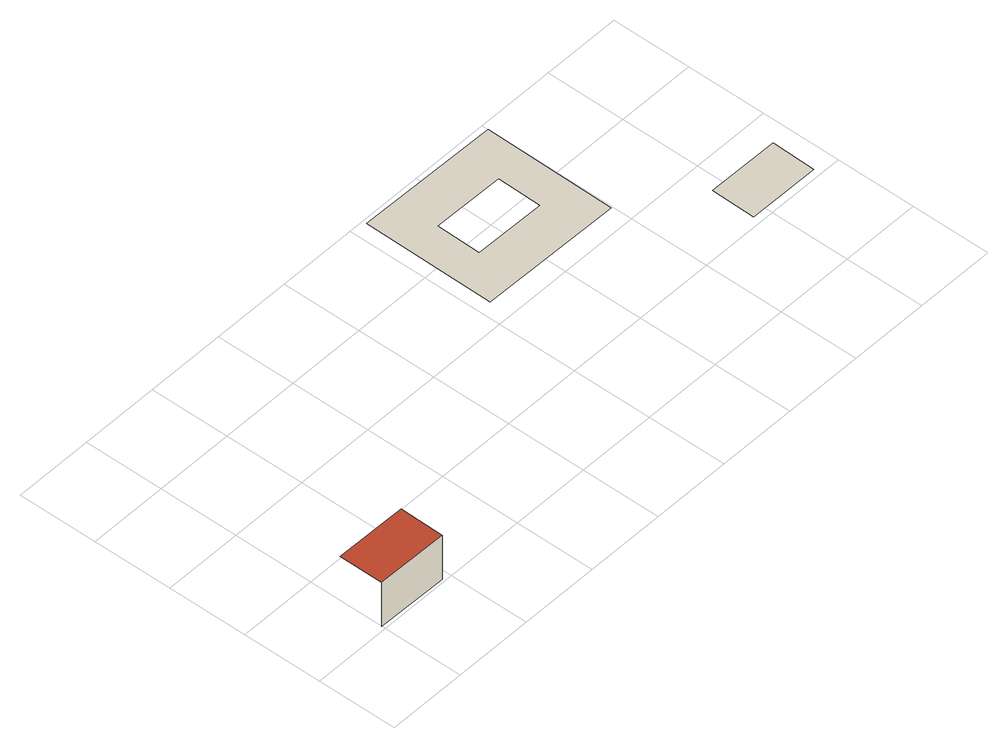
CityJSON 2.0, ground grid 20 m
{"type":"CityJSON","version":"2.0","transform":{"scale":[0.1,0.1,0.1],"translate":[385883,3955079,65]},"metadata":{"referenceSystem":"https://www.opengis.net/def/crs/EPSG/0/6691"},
"CityObjects":{
"building1":{"type":"Building","attributes":{"measuredHeight":12.5,"class":"3001","usage":"411"},"geometry":[{"type":"MultiSurface","lod":"2","boundaries":[[[0,1,2,3]],[[1,4,5,2]]],"semantics":{"surfaces":[{"type":"WallSurface"},{"type":"RoofSurface"}],"values":[0,1]}}]},
"building2":{"type":"Building","attributes":{"measuredHeight":8},"geometry":[{"type":"MultiSurface","lod":"1","boundaries":[[[6,7,8,9],[10,11,12,13]]]}]},
"building3":{"type":"Building","children":["building3-1"]},
"building3-1":{"type":"BuildingPart","attributes":{"measuredHeight":5},"parents":["building3"],"geometry":[{"type":"MultiSurface","lod":"1","boundaries":[[[14,15,16,17]]]}]}
},
"vertices":[
[181,7,0],[181,7,125],[0,10,125],[0,10,0],[182,118,125],[1,121,125],
[1181,438,20],[1186,771,20],[824,776,20],[820,443,20],[913,664,20],[1094,661,20],[1092,550,20],[912,553,20],
[1540,212,10],[1542,323,10],[1361,325,10],[1359,214,10]
]}
